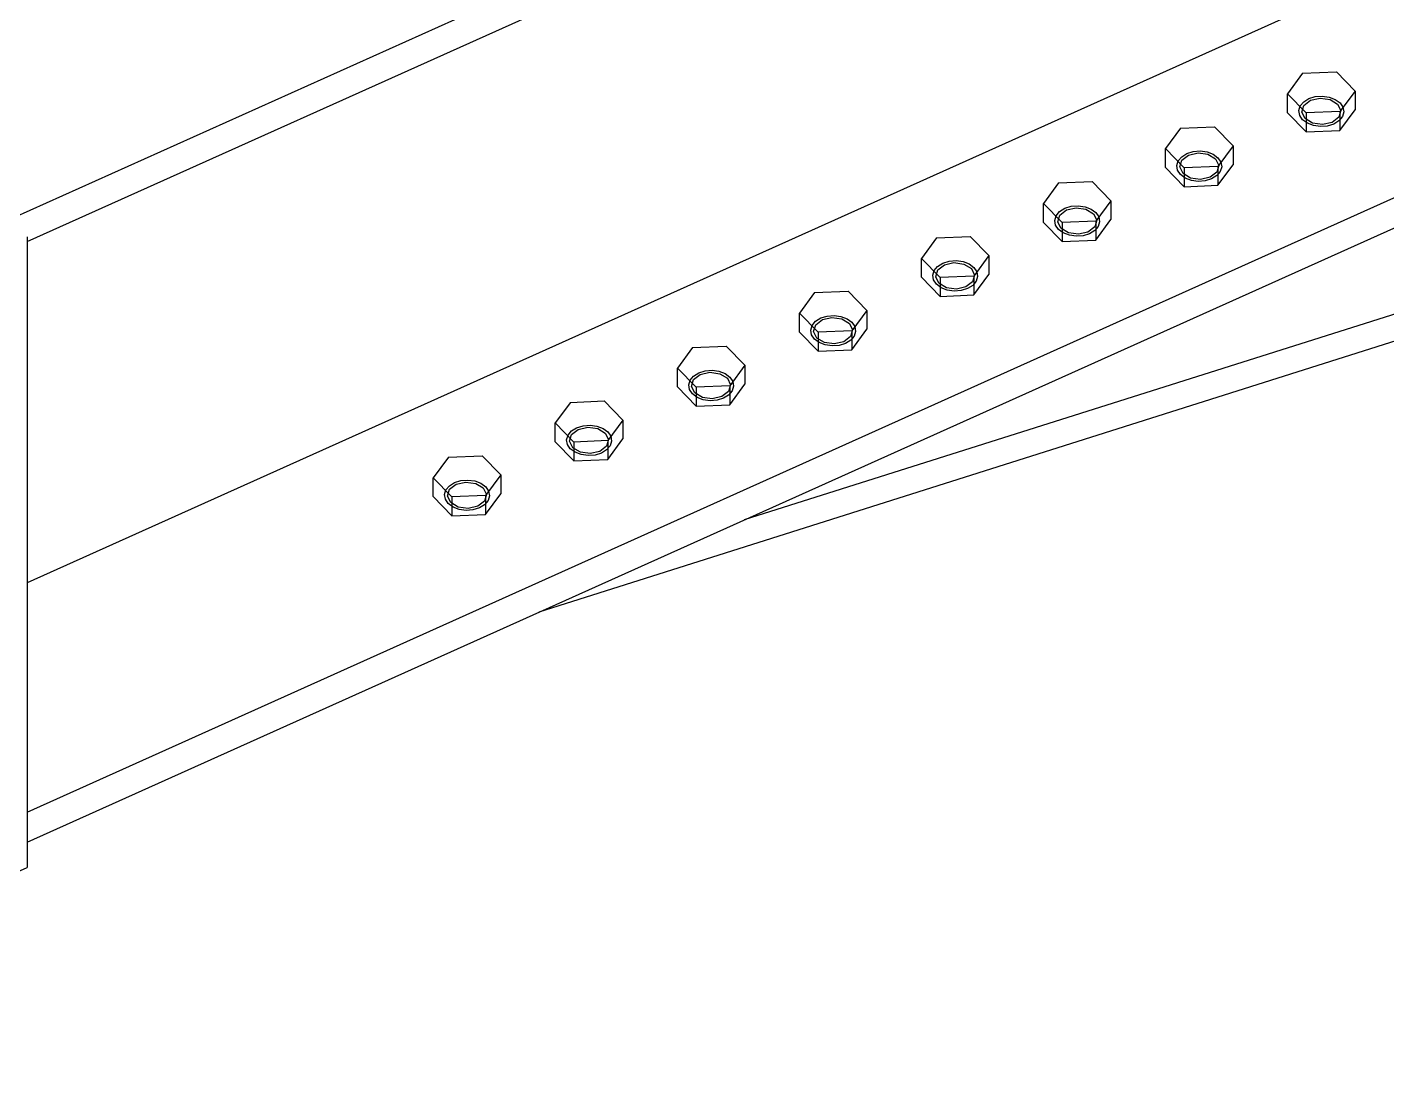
# Model space of a CAD drawing. Header units: millimetres. Extents: x 15962 to 71432, y 9666 to 72266.
# Drawn here: x 45428 to 46124, y 33614 to 34149 of the extents above; entities that cross this region are included whole.
import ezdxf

# ---------------------------------------------------------------- set-up
doc = ezdxf.new("R2010")
doc.units = ezdxf.units.MM
doc.header["$LTSCALE"] = 2

msp = doc.modelspace()

# ---------------------------------------------------------------- linework, layer by layer
at = {"color": 2, "linetype": 'Continuous'}
for p, q in [((45427.6832, 34039.0812), (45911.227, 34256.3318)), ((45185.9396, 33945.8894), (45795.0447, 34219.5532)), ((46215.2324, 34218.0801), (45427.6832, 33864.2434)), ((46586.3865, 34146.9832), (45795.0748, 33896.4648)), ((45427.6832, 33746.8208), (46294.8493, 34136.4285)), ((46586.3865, 34133.0311), (45689.936, 33849.2272)), ((45427.6832, 33731.4001), (46294.8493, 34121.0077)), ((45427.6832, 34041.4776), (45427.6832, 33718.3757)), ((45194.7706, 33613.7308), (45427.6832, 33718.3757))]:
    msp.add_line(p, q, dxfattribs=at)
at = {"color": 7, "linetype": 'Continuous'}
for p, q in [((46081.2865, 34125.3211), (46098.5747, 34126.0389)), ((46098.5747, 34126.0389), (46108.1345, 34116.2347)), ((46081.2865, 34125.3211), (46073.5581, 34114.7992)), ((46073.5581, 34114.7992), (46083.1179, 34104.9951)), ((46073.5581, 34105.1061), (46073.5581, 34114.7992)), ((46081.8463, 34110.6834), (46084.499, 34112.3334)), ((46081.8969, 34108.8527), (46085.3269, 34111.4843)), ((46084.499, 34112.3334), (46087.773, 34113.3462)), ((46085.3269, 34111.4843), (46090.2358, 34112.5992)), ((46087.773, 34113.3462), (46091.3479, 34113.6227)), ((46090.2358, 34112.5992), (46095.3083, 34111.8987)), ((46091.3479, 34113.6227), (46094.8737, 34113.1358)), ((46094.8737, 34113.1358), (46098.0052, 34111.9331)), ((46095.3083, 34111.8987), (46099.1851, 34109.5704)), ((46098.0052, 34111.9331), (46100.436, 34110.1324)), ((46108.1345, 34116.2347), (46100.4061, 34105.7128)), ((46108.1345, 34116.2347), (46108.1345, 34106.5417)), ((46073.5581, 34105.1061), (46083.1179, 34095.302)), ((46079.3572, 34106.1644), (46080.0745, 34108.5577)), ((46079.7645, 34103.7378), (46079.3572, 34106.1644)), ((46080.0745, 34108.5577), (46081.8463, 34110.6834)), ((46080.8649, 34105.4095), (46081.8969, 34108.8527)), ((46082.5074, 34102.0773), (46080.8649, 34105.4095)), ((46100.4061, 34105.7128), (46083.1179, 34104.9951)), ((46083.1179, 34104.9951), (46083.1179, 34095.302)), ((46099.1851, 34109.5704), (46100.8276, 34106.2383)), ((46100.8276, 34106.2383), (46099.7956, 34102.7951)), ((46100.4061, 34096.0198), (46108.1345, 34106.5417)), ((46100.4061, 34105.7128), (46100.4061, 34096.0198)), ((46100.436, 34110.1324), (46101.928, 34107.91)), ((46102.3353, 34105.4834), (46101.618, 34103.0901)), ((46101.928, 34107.91), (46102.3353, 34105.4834)), ((46018.745, 34097.222), (46036.0332, 34097.9397)), ((46036.0332, 34097.9397), (46045.593, 34088.1356)), ((46081.2566, 34101.5154), (46079.7645, 34103.7378)), ((46083.6874, 34099.7147), (46081.2566, 34101.5154)), ((46086.3843, 34099.7491), (46082.5074, 34102.0773)), ((46086.8189, 34098.512), (46083.6874, 34099.7147)), ((46091.4568, 34099.0486), (46086.3843, 34099.7491)), ((46090.3447, 34098.0251), (46086.8189, 34098.512)), ((46093.9195, 34098.3016), (46090.3447, 34098.0251)), ((46096.3656, 34100.1635), (46091.4568, 34099.0486)), ((46097.1936, 34099.3144), (46093.9195, 34098.3016)), ((46099.7956, 34102.7951), (46096.3656, 34100.1635)), ((46099.8463, 34100.9644), (46097.1936, 34099.3144)), ((46101.618, 34103.0901), (46099.8463, 34100.9644)), ((46018.745, 34097.222), (46011.0166, 34086.7001)), ((46083.1179, 34095.302), (46100.4061, 34096.0198)), ((46011.0166, 34086.7001), (46020.5765, 34076.8959)), ((46011.0166, 34077.007), (46011.0166, 34086.7001)), ((46019.3048, 34082.5842), (46021.9576, 34084.2342)), ((46021.9576, 34084.2342), (46025.2316, 34085.2471)), ((46022.7855, 34083.3852), (46027.6944, 34084.5001)), ((46025.2316, 34085.2471), (46028.8065, 34085.5235)), ((46027.6944, 34084.5001), (46032.7668, 34083.7996)), ((46028.8065, 34085.5235), (46032.3322, 34085.0366)), ((46032.3322, 34085.0366), (46035.4638, 34083.834)), ((46032.7668, 34083.7996), (46036.6437, 34081.4713)), ((46035.4638, 34083.834), (46037.8945, 34082.0333)), ((46045.593, 34088.1356), (46037.8647, 34077.6137)), ((46045.593, 34088.1356), (46045.593, 34078.4425)), ((46011.0166, 34077.007), (46020.5765, 34067.2029)), ((46016.8158, 34078.0653), (46017.5331, 34080.4585)), ((46017.2231, 34075.6386), (46016.8158, 34078.0653)), ((46017.5331, 34080.4585), (46019.3048, 34082.5842)), ((46018.3235, 34077.3104), (46019.3555, 34080.7536)), ((46019.966, 34073.9782), (46018.3235, 34077.3104)), ((46019.3555, 34080.7536), (46022.7855, 34083.3852)), ((46037.8647, 34077.6137), (46020.5765, 34076.8959)), ((46020.5765, 34076.8959), (46020.5765, 34067.2029)), ((46036.6437, 34081.4713), (46038.2862, 34078.1392)), ((46038.2862, 34078.1392), (46037.2542, 34074.696)), ((46037.8647, 34067.9206), (46045.593, 34078.4425)), ((46037.8647, 34077.6137), (46037.8647, 34067.9206)), ((46037.8945, 34082.0333), (46039.3866, 34079.8109)), ((46039.7939, 34077.3843), (46039.0766, 34074.991)), ((46039.3866, 34079.8109), (46039.7939, 34077.3843)), ((45956.2036, 34069.1228), (45973.4918, 34069.8406)), ((45973.4918, 34069.8406), (45983.0516, 34060.0364)), ((46018.7152, 34073.4162), (46017.2231, 34075.6386)), ((46021.1459, 34071.6156), (46018.7152, 34073.4162)), ((46023.8429, 34071.6499), (46019.966, 34073.9782)), ((46024.2775, 34070.4129), (46021.1459, 34071.6156)), ((46028.9153, 34070.9494), (46023.8429, 34071.6499)), ((46027.8032, 34069.926), (46024.2775, 34070.4129)), ((46031.3781, 34070.2025), (46027.8032, 34069.926)), ((46033.8242, 34072.0643), (46028.9153, 34070.9494)), ((46034.6521, 34071.2153), (46031.3781, 34070.2025)), ((46037.2542, 34074.696), (46033.8242, 34072.0643)), ((46037.3048, 34072.8653), (46034.6521, 34071.2153)), ((46039.0766, 34074.991), (46037.3048, 34072.8653)), ((45956.2036, 34069.1228), (45948.4752, 34058.6009)), ((46020.5765, 34067.2029), (46037.8647, 34067.9206)), ((45948.4752, 34058.6009), (45958.035, 34048.7968)), ((45948.4752, 34048.9079), (45948.4752, 34058.6009)), ((45956.7634, 34054.4851), (45959.4161, 34056.1351)), ((45959.4161, 34056.1351), (45962.6902, 34057.1479)), ((45960.244, 34055.286), (45965.1529, 34056.401)), ((45962.6902, 34057.1479), (45966.265, 34057.4244)), ((45965.1529, 34056.401), (45970.2254, 34055.7004)), ((45966.265, 34057.4244), (45969.7908, 34056.9375)), ((45969.7908, 34056.9375), (45972.9223, 34055.7348)), ((45983.0516, 34060.0364), (45975.3232, 34049.5145)), ((45983.0516, 34060.0364), (45983.0516, 34050.3434)), ((45948.4752, 34048.9079), (45958.035, 34039.1037)), ((45954.2743, 34049.9661), (45954.9917, 34052.3594)), ((45954.6817, 34047.5395), (45954.2743, 34049.9661)), ((45954.9917, 34052.3594), (45956.7634, 34054.4851)), ((45955.7821, 34049.2112), (45956.8141, 34052.6544)), ((45957.4245, 34045.8791), (45955.7821, 34049.2112)), ((45956.8141, 34052.6544), (45960.244, 34055.286)), ((45975.3232, 34049.5145), (45958.035, 34048.7968)), ((45958.035, 34048.7968), (45958.035, 34039.1037)), ((45970.2254, 34055.7004), (45974.1023, 34053.3722)), ((45972.9223, 34055.7348), (45975.3531, 34053.9342)), ((45974.1023, 34053.3722), (45975.7447, 34050.04)), ((45975.7447, 34050.04), (45974.7127, 34046.5968)), ((45975.3232, 34039.8215), (45983.0516, 34050.3434)), ((45975.3232, 34049.5145), (45975.3232, 34039.8215)), ((45975.3531, 34053.9342), (45976.8452, 34051.7117)), ((45977.2525, 34049.2851), (45976.5351, 34046.8918)), ((45976.8452, 34051.7117), (45977.2525, 34049.2851)), ((45956.1737, 34045.3171), (45954.6817, 34047.5395)), ((45958.6045, 34043.5164), (45956.1737, 34045.3171)), ((45961.3014, 34043.5508), (45957.4245, 34045.8791)), ((45961.736, 34042.3138), (45958.6045, 34043.5164)), ((45966.3739, 34042.8503), (45961.3014, 34043.5508)), ((45965.2618, 34041.8268), (45961.736, 34042.3138)), ((45968.8366, 34042.1033), (45965.2618, 34041.8268)), ((45971.2828, 34043.9652), (45966.3739, 34042.8503)), ((45972.1107, 34043.1161), (45968.8366, 34042.1033)), ((45974.7127, 34046.5968), (45971.2828, 34043.9652)), ((45974.7634, 34044.7661), (45972.1107, 34043.1161)), ((45976.5351, 34046.8918), (45974.7634, 34044.7661)), ((45893.6621, 34041.0237), (45885.9338, 34030.5018)), ((45893.6621, 34041.0237), (45910.9503, 34041.7414)), ((45910.9503, 34041.7414), (45920.5102, 34031.9373)), ((45958.035, 34039.1037), (45975.3232, 34039.8215)), ((45885.9338, 34030.5018), (45895.4936, 34020.6976)), ((45885.9338, 34020.8087), (45885.9338, 34030.5018)), ((45894.222, 34026.386), (45896.8747, 34028.036)), ((45896.8747, 34028.036), (45900.1487, 34029.0488)), ((45897.7026, 34027.1869), (45902.6115, 34028.3018)), ((45900.1487, 34029.0488), (45903.7236, 34029.3253)), ((45902.6115, 34028.3018), (45907.6839, 34027.6013)), ((45903.7236, 34029.3253), (45907.2493, 34028.8383)), ((45907.2493, 34028.8383), (45910.3809, 34027.6357)), ((45920.5102, 34031.9373), (45912.7818, 34021.4154)), ((45920.5102, 34031.9373), (45920.5102, 34022.2442)), ((45891.7329, 34021.867), (45892.4502, 34024.2603)), ((45892.1402, 34019.4404), (45891.7329, 34021.867)), ((45892.4502, 34024.2603), (45894.222, 34026.386)), ((45893.2406, 34021.1121), (45894.2726, 34024.5553)), ((45894.8831, 34017.7799), (45893.2406, 34021.1121)), ((45894.2726, 34024.5553), (45897.7026, 34027.1869)), ((45912.7818, 34021.4154), (45895.4936, 34020.6976)), ((45907.6839, 34027.6013), (45911.5608, 34025.273)), ((45910.3809, 34027.6357), (45912.8116, 34025.835)), ((45911.5608, 34025.273), (45913.2033, 34021.9409)), ((45913.2033, 34021.9409), (45912.1713, 34018.4977)), ((45912.7818, 34011.7223), (45920.5102, 34022.2442)), ((45912.7818, 34021.4154), (45912.7818, 34011.7223)), ((45912.8116, 34025.835), (45914.3037, 34023.6126)), ((45914.711, 34021.186), (45913.9937, 34018.7927)), ((45914.3037, 34023.6126), (45914.711, 34021.186)), ((45885.9338, 34020.8087), (45895.4936, 34011.0046)), ((45893.6323, 34017.2179), (45892.1402, 34019.4404)), ((45896.063, 34015.4173), (45893.6323, 34017.2179)), ((45898.76, 34015.4517), (45894.8831, 34017.7799)), ((45895.4936, 34020.6976), (45895.4936, 34011.0046)), ((45899.1946, 34014.2146), (45896.063, 34015.4173)), ((45903.8324, 34014.7511), (45898.76, 34015.4517)), ((45902.7203, 34013.7277), (45899.1946, 34014.2146)), ((45906.2952, 34014.0042), (45902.7203, 34013.7277)), ((45908.7413, 34015.8661), (45903.8324, 34014.7511)), ((45909.5692, 34015.017), (45906.2952, 34014.0042)), ((45912.1713, 34018.4977), (45908.7413, 34015.8661)), ((45912.222, 34016.667), (45909.5692, 34015.017)), ((45913.9937, 34018.7927), (45912.222, 34016.667)), ((45831.1207, 34012.9245), (45823.3923, 34002.4026)), ((45831.1207, 34012.9245), (45848.4089, 34013.6423)), ((45848.4089, 34013.6423), (45857.9687, 34003.8381)), ((45895.4936, 34011.0046), (45912.7818, 34011.7223)), ((45823.3923, 34002.4026), (45832.9521, 33992.5985)), ((45823.3923, 33992.7096), (45823.3923, 34002.4026)), ((45834.3332, 33999.9368), (45837.6073, 34000.9496)), ((45835.1612, 33999.0878), (45840.07, 34000.2027)), ((45837.6073, 34000.9496), (45841.1821, 34001.2261)), ((45840.07, 34000.2027), (45845.1425, 33999.5022)), ((45841.1821, 34001.2261), (45844.7079, 34000.7392)), ((45844.7079, 34000.7392), (45847.8394, 33999.5365)), ((45857.9687, 34003.8381), (45850.2404, 33993.3163)), ((45857.9687, 34003.8381), (45857.9687, 33994.1451)), ((45829.1915, 33993.7678), (45829.9088, 33996.1611)), ((45829.5988, 33991.3412), (45829.1915, 33993.7678)), ((45829.9088, 33996.1611), (45831.6805, 33998.2868)), ((45830.6992, 33993.0129), (45831.7312, 33996.4561)), ((45831.6805, 33998.2868), (45834.3332, 33999.9368)), ((45831.7312, 33996.4561), (45835.1612, 33999.0878)), ((45850.2404, 33993.3163), (45832.9521, 33992.5985)), ((45845.1425, 33999.5022), (45849.0194, 33997.1739)), ((45847.8394, 33999.5365), (45850.2702, 33997.7359)), ((45849.0194, 33997.1739), (45850.6619, 33993.8417)), ((45850.6619, 33993.8417), (45849.6299, 33990.3985)), ((45850.2404, 33983.6232), (45857.9687, 33994.1451)), ((45850.2404, 33993.3163), (45850.2404, 33983.6232)), ((45850.2702, 33997.7359), (45851.7623, 33995.5135)), ((45852.1696, 33993.0868), (45851.4523, 33990.6935)), ((45851.7623, 33995.5135), (45852.1696, 33993.0868)), ((45823.3923, 33992.7096), (45832.9521, 33982.9054)), ((45831.0908, 33989.1188), (45829.5988, 33991.3412)), ((45832.3417, 33989.6808), (45830.6992, 33993.0129)), ((45833.5216, 33987.3181), (45831.0908, 33989.1188)), ((45836.2185, 33987.3525), (45832.3417, 33989.6808)), ((45832.9521, 33992.5985), (45832.9521, 33982.9054)), ((45836.6531, 33986.1155), (45833.5216, 33987.3181)), ((45841.291, 33986.652), (45836.2185, 33987.3525)), ((45840.1789, 33985.6286), (45836.6531, 33986.1155)), ((45846.1999, 33987.7669), (45841.291, 33986.652)), ((45847.0278, 33986.9178), (45843.7538, 33985.905)), ((45849.6299, 33990.3985), (45846.1999, 33987.7669)), ((45849.6805, 33988.5679), (45847.0278, 33986.9178)), ((45851.4523, 33990.6935), (45849.6805, 33988.5679)), ((45768.5793, 33984.8254), (45760.8509, 33974.3035)), ((45768.5793, 33984.8254), (45785.8675, 33985.5431)), ((45785.8675, 33985.5431), (45795.4273, 33975.739)), ((45832.9521, 33982.9054), (45850.2404, 33983.6232)), ((45843.7538, 33985.905), (45840.1789, 33985.6286)), ((45760.8509, 33974.3035), (45770.4107, 33964.4994)), ((45760.8509, 33964.6104), (45760.8509, 33974.3035)), ((45771.7918, 33971.8377), (45775.0658, 33972.8505)), ((45775.0658, 33972.8505), (45778.6407, 33973.127)), ((45778.6407, 33973.127), (45782.1665, 33972.6401)), ((45782.1665, 33972.6401), (45785.298, 33971.4374)), ((45795.4273, 33975.739), (45787.6989, 33965.2171)), ((45795.4273, 33975.739), (45795.4273, 33966.046)), ((45766.65, 33965.6687), (45767.3674, 33968.062)), ((45767.0573, 33963.2421), (45766.65, 33965.6687)), ((45767.3674, 33968.062), (45769.1391, 33970.1877)), ((45768.1577, 33964.9138), (45769.1897, 33968.357)), ((45769.1391, 33970.1877), (45771.7918, 33971.8377)), ((45769.1897, 33968.357), (45772.6197, 33970.9886)), ((45787.6989, 33965.2171), (45770.4107, 33964.4994)), ((45772.6197, 33970.9886), (45777.5286, 33972.1035)), ((45777.5286, 33972.1035), (45782.6011, 33971.403)), ((45782.6011, 33971.403), (45786.4779, 33969.0747)), ((45785.298, 33971.4374), (45787.7288, 33969.6367)), ((45786.4779, 33969.0747), (45788.1204, 33965.7426)), ((45788.1204, 33965.7426), (45787.0884, 33962.2994)), ((45787.6989, 33955.5241), (45795.4273, 33966.046)), ((45787.6989, 33965.2171), (45787.6989, 33955.5241)), ((45787.7288, 33969.6367), (45789.2208, 33967.4143)), ((45789.2208, 33967.4143), (45789.6281, 33964.9877)), ((45760.8509, 33964.6104), (45770.4107, 33954.8063)), ((45768.5494, 33961.0197), (45767.0573, 33963.2421)), ((45769.8002, 33961.5816), (45768.1577, 33964.9138)), ((45770.9802, 33959.219), (45768.5494, 33961.0197)), ((45773.6771, 33959.2534), (45769.8002, 33961.5816)), ((45770.4107, 33964.4994), (45770.4107, 33954.8063)), ((45774.1117, 33958.0163), (45770.9802, 33959.219)), ((45778.7496, 33958.5528), (45773.6771, 33959.2534)), ((45783.6585, 33959.6678), (45778.7496, 33958.5528)), ((45784.4864, 33958.8187), (45781.2123, 33957.8059)), ((45787.0884, 33962.2994), (45783.6585, 33959.6678)), ((45787.1391, 33960.4687), (45784.4864, 33958.8187)), ((45788.9108, 33962.5944), (45787.1391, 33960.4687)), ((45789.6281, 33964.9877), (45788.9108, 33962.5944)), ((45706.0378, 33956.7263), (45698.3094, 33946.2044)), ((45706.0378, 33956.7263), (45723.326, 33957.444)), ((45723.326, 33957.444), (45732.8858, 33947.6399)), ((45770.4107, 33954.8063), (45787.6989, 33955.5241)), ((45777.6375, 33957.5294), (45774.1117, 33958.0163)), ((45781.2123, 33957.8059), (45777.6375, 33957.5294)), ((45698.3094, 33946.2044), (45707.8693, 33936.4002)), ((45698.3094, 33936.5113), (45698.3094, 33946.2044)), ((45709.2504, 33943.7385), (45712.5244, 33944.7514)), ((45712.5244, 33944.7514), (45716.0993, 33945.0278)), ((45716.0993, 33945.0278), (45719.625, 33944.5409)), ((45719.625, 33944.5409), (45722.7566, 33943.3383)), ((45732.8858, 33947.6399), (45725.1575, 33937.118)), ((45732.8858, 33947.6399), (45732.8858, 33937.9468)), ((45704.1086, 33937.5696), (45704.8259, 33939.9628)), ((45704.5159, 33935.1429), (45704.1086, 33937.5696)), ((45704.8259, 33939.9628), (45706.5977, 33942.0885)), ((45705.6163, 33936.8147), (45706.6483, 33940.2578)), ((45706.5977, 33942.0885), (45709.2504, 33943.7385)), ((45706.6483, 33940.2578), (45710.0783, 33942.8895)), ((45710.0783, 33942.8895), (45714.9872, 33944.0044)), ((45714.9872, 33944.0044), (45720.0596, 33943.3039)), ((45720.0596, 33943.3039), (45723.9365, 33940.9756)), ((45722.7566, 33943.3383), (45725.1873, 33941.5376)), ((45723.9365, 33940.9756), (45725.579, 33937.6435)), ((45725.579, 33937.6435), (45724.547, 33934.2003)), ((45725.1575, 33927.4249), (45732.8858, 33937.9468)), ((45725.1873, 33941.5376), (45726.6794, 33939.3152)), ((45726.6794, 33939.3152), (45727.0867, 33936.8886)), ((45698.3094, 33936.5113), (45707.8693, 33926.7072)), ((45706.008, 33932.9205), (45704.5159, 33935.1429)), ((45707.2588, 33933.4825), (45705.6163, 33936.8147)), ((45708.4387, 33931.1199), (45706.008, 33932.9205)), ((45711.1357, 33931.1542), (45707.2588, 33933.4825)), ((45725.1575, 33937.118), (45707.8693, 33936.4002)), ((45707.8693, 33936.4002), (45707.8693, 33926.7072)), ((45711.5703, 33929.9172), (45708.4387, 33931.1199)), ((45716.2081, 33930.4537), (45711.1357, 33931.1542)), ((45721.117, 33931.5686), (45716.2081, 33930.4537)), ((45721.9449, 33930.7196), (45718.6709, 33929.7068)), ((45724.547, 33934.2003), (45721.117, 33931.5686)), ((45724.5976, 33932.3696), (45721.9449, 33930.7196)), ((45726.3694, 33934.4953), (45724.5976, 33932.3696)), ((45725.1575, 33937.118), (45725.1575, 33927.4249)), ((45727.0867, 33936.8886), (45726.3694, 33934.4953)), ((45643.4964, 33928.6271), (45635.768, 33918.1052)), ((45643.4964, 33928.6271), (45660.7846, 33929.3449)), ((45660.7846, 33929.3449), (45670.3444, 33919.5407)), ((45707.8693, 33926.7072), (45725.1575, 33927.4249)), ((45715.096, 33929.4303), (45711.5703, 33929.9172)), ((45718.6709, 33929.7068), (45715.096, 33929.4303)), ((45635.768, 33918.1052), (45645.3278, 33908.3011)), ((45635.768, 33908.4122), (45635.768, 33918.1052)), ((45646.7089, 33915.6394), (45649.983, 33916.6522)), ((45649.983, 33916.6522), (45653.5578, 33916.9287)), ((45653.5578, 33916.9287), (45657.0836, 33916.4418)), ((45657.0836, 33916.4418), (45660.2151, 33915.2391)), ((45670.3444, 33919.5407), (45662.616, 33909.0188)), ((45670.3444, 33919.5407), (45670.3444, 33909.8477)), ((45641.5672, 33909.4704), (45642.2845, 33911.8637)), ((45641.9745, 33907.0438), (45641.5672, 33909.4704)), ((45642.2845, 33911.8637), (45644.0562, 33913.9894)), ((45643.0749, 33908.7155), (45644.1069, 33912.1587)), ((45644.0562, 33913.9894), (45646.7089, 33915.6394)), ((45644.1069, 33912.1587), (45647.5368, 33914.7903)), ((45647.5368, 33914.7903), (45652.4457, 33915.9053)), ((45652.4457, 33915.9053), (45657.5182, 33915.2047)), ((45657.5182, 33915.2047), (45661.3951, 33912.8765)), ((45660.2151, 33915.2391), (45662.6459, 33913.4384)), ((45661.3951, 33912.8765), (45663.0376, 33909.5443)), ((45663.0376, 33909.5443), (45662.0055, 33906.1011)), ((45662.616, 33899.3258), (45670.3444, 33909.8477)), ((45662.6459, 33913.4384), (45664.138, 33911.216)), ((45664.138, 33911.216), (45664.5453, 33908.7894)), ((45635.768, 33908.4122), (45645.3278, 33898.608)), ((45643.4665, 33904.8214), (45641.9745, 33907.0438)), ((45644.7173, 33905.3834), (45643.0749, 33908.7155)), ((45645.8973, 33903.0207), (45643.4665, 33904.8214)), ((45648.5942, 33903.0551), (45644.7173, 33905.3834)), ((45662.616, 33909.0188), (45645.3278, 33908.3011)), ((45645.3278, 33908.3011), (45645.3278, 33898.608)), ((45649.0288, 33901.8181), (45645.8973, 33903.0207)), ((45653.6667, 33902.3546), (45648.5942, 33903.0551)), ((45658.5756, 33903.4695), (45653.6667, 33902.3546)), ((45659.4035, 33902.6204), (45656.1294, 33901.6076)), ((45662.0055, 33906.1011), (45658.5756, 33903.4695)), ((45662.0562, 33904.2704), (45659.4035, 33902.6204)), ((45663.8279, 33906.3961), (45662.0562, 33904.2704)), ((45662.616, 33909.0188), (45662.616, 33899.3258)), ((45664.5453, 33908.7894), (45663.8279, 33906.3961)), ((45645.3278, 33898.608), (45662.616, 33899.3258)), ((45652.5546, 33901.3311), (45649.0288, 33901.8181)), ((45656.1294, 33901.6076), (45652.5546, 33901.3311))]:
    msp.add_line(p, q, dxfattribs=at)

doc.saveas('drawing.dxf')
